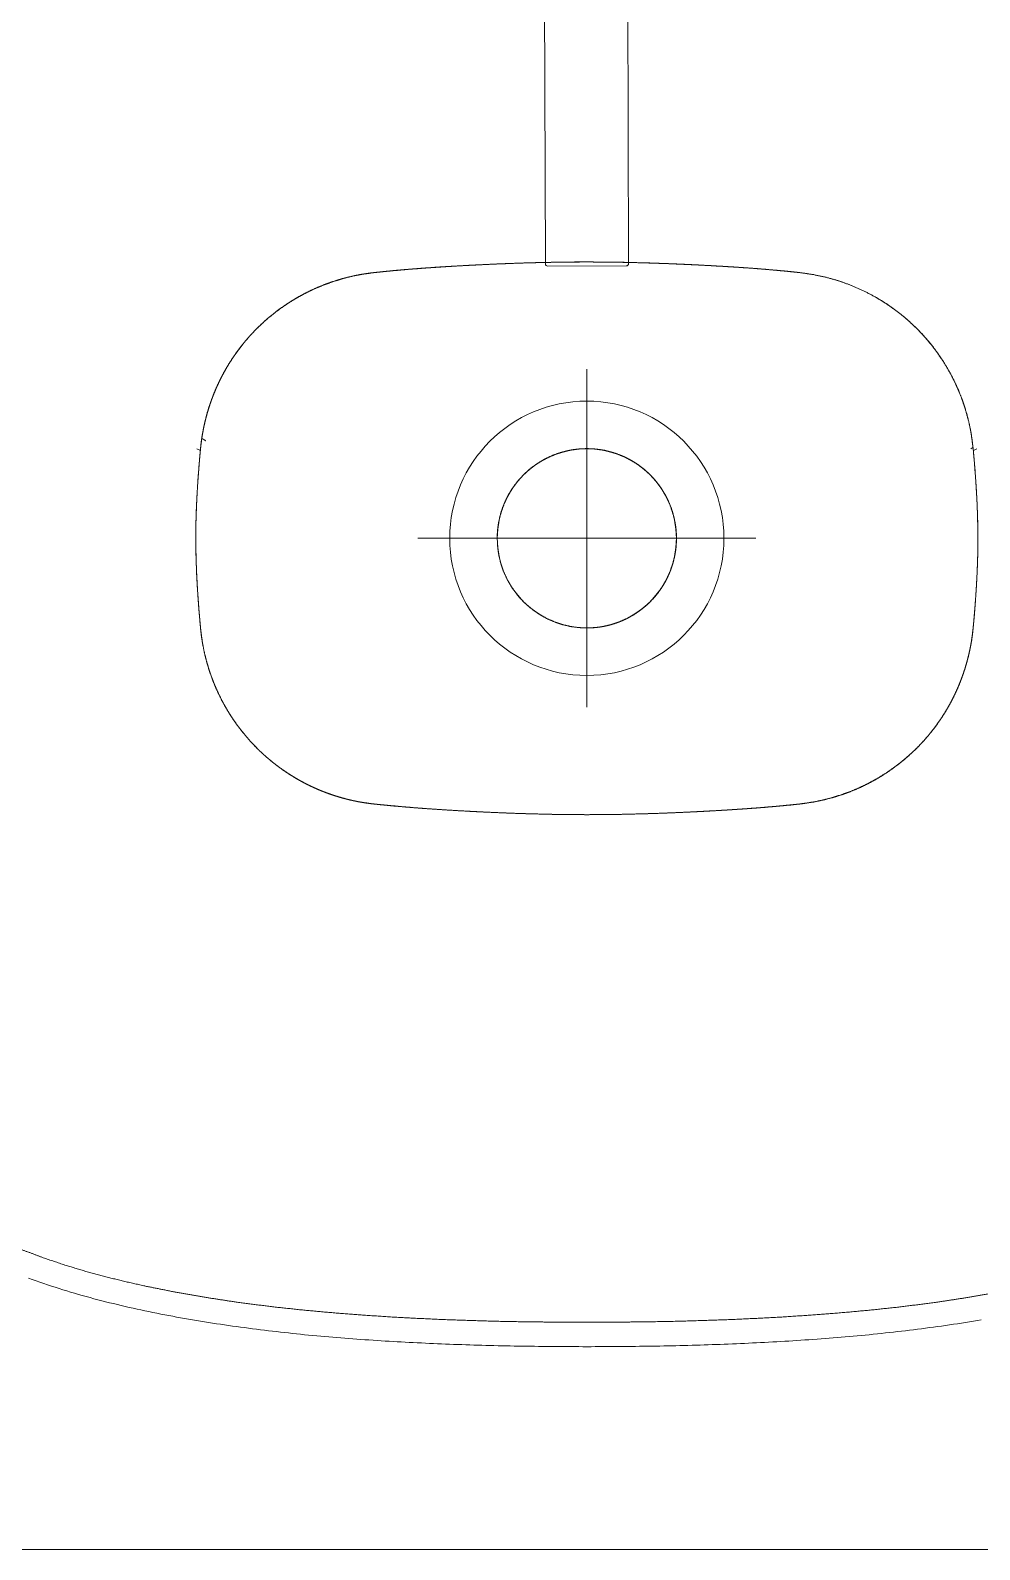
# Model space of a CAD drawing. Header units: millimetres. Extents: x 694231 to 734331, y 4486031 to 4541543.
# Drawn here: x 731352.34 to 731375.73, y 4490061.2 to 4490098.63 of the extents above; entities that cross this region are included whole.
import ezdxf

# ---------------------------------------------------------------- set-up
doc = ezdxf.new("R2010")
doc.units = ezdxf.units.MM
doc.linetypes.add('HIDDEN', pattern=[0.375, 0.25, -0.125])
doc.layers.add('A-DUVAR-HIDDEN', color=34, linetype='HIDDEN')
doc.layers.add('DBM_fin_wall_solid', color=111, linetype='Continuous', lineweight=25)
doc.layers.add('DBM_in_wet_bath', color=144, linetype='Continuous', lineweight=13)

# ---------------------------------------------------------------- blocks, each defined once
blk = doc.blocks.new('BATHSINK')
at = {"layer": 'DBM_in_wet_bath', "ltscale": 2}
for p, q in [((5677.489, -6891.692), (5677.446, -6907.652)), ((5679.539, -6891.704), (5679.496, -6907.658)), ((5679.436, -6907.717), (5677.506, -6907.712)), ((5678.471, -6918.585), (5678.471, -6910.258)), ((5678.473, -6910.897), (5678.473, -6911.06)), ((5668.947, -6912.257), (5668.864, -6912.217)), ((5669.012, -6912.215), (5668.956, -6912.186)), ((5687.999, -6912.257), (5688.083, -6912.217)), ((5682.637, -6914.421), (5674.31, -6914.421)), ((5691.293, -6932.962), (5691.389, -6932.934)), ((5691.389, -6932.934), (5691.484, -6932.904)), ((5691.484, -6932.904), (5691.578, -6932.873)), ((5691.578, -6932.873), (5691.673, -6932.842)), ((5691.673, -6932.842), (5691.767, -6932.811)), ((5691.767, -6932.811), (5691.862, -6932.78)), ((5691.862, -6932.78), (5691.956, -6932.748)), ((5691.956, -6932.748), (5692.05, -6932.714)), ((5692.05, -6932.714), (5692.143, -6932.68)), ((5692.143, -6932.68), (5692.237, -6932.646)), ((5689.948, -6933.322), (5690.045, -6933.299)), ((5690.045, -6933.299), (5690.141, -6933.276)), ((5690.141, -6933.276), (5690.238, -6933.253)), ((5690.238, -6933.253), (5690.335, -6933.229)), ((5690.335, -6933.229), (5690.432, -6933.205)), ((5690.432, -6933.205), (5690.528, -6933.179)), ((5690.528, -6933.179), (5690.624, -6933.154)), ((5690.624, -6933.154), (5690.72, -6933.128)), ((5690.72, -6933.128), (5690.816, -6933.102)), ((5690.816, -6933.102), (5690.912, -6933.076)), ((5690.912, -6933.076), (5691.007, -6933.048)), ((5691.007, -6933.048), (5691.103, -6933.019)), ((5691.103, -6933.019), (5691.198, -6932.991)), ((5691.198, -6932.991), (5691.293, -6932.962)), ((5668.848, -6933.691), (5668.75, -6933.675)), ((5688.094, -6933.691), (5688.192, -6933.675)), ((5688.192, -6933.675), (5688.29, -6933.659)), ((5688.29, -6933.659), (5688.388, -6933.642)), ((5688.388, -6933.642), (5688.486, -6933.624)), ((5688.486, -6933.624), (5688.584, -6933.606)), ((5688.584, -6933.606), (5688.682, -6933.588)), ((5688.682, -6933.588), (5688.78, -6933.569)), ((5688.78, -6933.569), (5688.878, -6933.551)), ((5688.878, -6933.551), (5688.975, -6933.533)), ((5688.975, -6933.533), (5689.073, -6933.514)), ((5689.073, -6933.514), (5689.17, -6933.493)), ((5689.17, -6933.493), (5689.268, -6933.473)), ((5689.268, -6933.473), (5689.365, -6933.452)), ((5689.365, -6933.452), (5689.463, -6933.432)), ((5689.463, -6933.432), (5689.56, -6933.411)), ((5689.56, -6933.411), (5689.657, -6933.39)), ((5689.657, -6933.39), (5689.754, -6933.369)), ((5689.754, -6933.369), (5689.851, -6933.346)), ((5689.851, -6933.346), (5689.948, -6933.322)), ((5668.946, -6933.707), (5668.848, -6933.691)), ((5669.045, -6933.722), (5668.946, -6933.707)), ((5669.143, -6933.738), (5669.045, -6933.722)), ((5669.241, -6933.754), (5669.143, -6933.738)), ((5669.339, -6933.77), (5669.241, -6933.754)), ((5669.438, -6933.785), (5669.339, -6933.77)), ((5669.536, -6933.801), (5669.438, -6933.785)), ((5669.634, -6933.814), (5669.536, -6933.801)), ((5669.733, -6933.828), (5669.634, -6933.814)), ((5669.832, -6933.841), (5669.733, -6933.828)), ((5669.93, -6933.854), (5669.832, -6933.841)), ((5670.029, -6933.867), (5669.93, -6933.854)), ((5670.128, -6933.881), (5670.029, -6933.867)), ((5670.226, -6933.894), (5670.128, -6933.881)), ((5670.325, -6933.907), (5670.226, -6933.894)), ((5670.423, -6933.92), (5670.325, -6933.907)), ((5670.522, -6933.932), (5670.423, -6933.92)), ((5670.621, -6933.943), (5670.522, -6933.932)), ((5670.72, -6933.954), (5670.621, -6933.943)), ((5670.819, -6933.965), (5670.72, -6933.954)), ((5670.918, -6933.976), (5670.819, -6933.965)), ((5671.017, -6933.987), (5670.918, -6933.976)), ((5671.116, -6933.998), (5671.017, -6933.987)), ((5671.215, -6934.009), (5671.116, -6933.998)), ((5671.313, -6934.02), (5671.215, -6934.009)), ((5671.412, -6934.031), (5671.313, -6934.02)), ((5671.512, -6934.04), (5671.412, -6934.031)), ((5671.611, -6934.049), (5671.512, -6934.04)), ((5671.71, -6934.058), (5671.611, -6934.049)), ((5685.232, -6934.058), (5685.331, -6934.049)), ((5685.331, -6934.049), (5685.43, -6934.04)), ((5685.43, -6934.04), (5685.529, -6934.031)), ((5685.529, -6934.031), (5685.628, -6934.02)), ((5685.628, -6934.02), (5685.727, -6934.009)), ((5685.727, -6934.009), (5685.826, -6933.998)), ((5685.826, -6933.998), (5685.925, -6933.987)), ((5685.925, -6933.987), (5686.024, -6933.976)), ((5686.024, -6933.976), (5686.123, -6933.965)), ((5686.123, -6933.965), (5686.222, -6933.954)), ((5686.222, -6933.954), (5686.321, -6933.943)), ((5686.321, -6933.943), (5686.42, -6933.932)), ((5686.42, -6933.932), (5686.518, -6933.92)), ((5686.518, -6933.92), (5686.617, -6933.907)), ((5686.617, -6933.907), (5686.716, -6933.894)), ((5686.716, -6933.894), (5686.814, -6933.881)), ((5686.814, -6933.881), (5686.913, -6933.867)), ((5686.913, -6933.867), (5687.012, -6933.854)), ((5687.012, -6933.854), (5687.11, -6933.841)), ((5687.11, -6933.841), (5687.209, -6933.828)), ((5687.209, -6933.828), (5687.307, -6933.814)), ((5687.307, -6933.814), (5687.406, -6933.801)), ((5687.406, -6933.801), (5687.504, -6933.785)), ((5687.504, -6933.785), (5687.603, -6933.77)), ((5687.603, -6933.77), (5687.701, -6933.754)), ((5687.701, -6933.754), (5687.799, -6933.738)), ((5687.799, -6933.738), (5687.897, -6933.722)), ((5687.897, -6933.722), (5687.996, -6933.707)), ((5687.996, -6933.707), (5688.094, -6933.691)), ((5671.809, -6934.067), (5671.71, -6934.058)), ((5671.908, -6934.076), (5671.809, -6934.067)), ((5672.007, -6934.085), (5671.908, -6934.076)), ((5672.106, -6934.094), (5672.007, -6934.085)), ((5672.205, -6934.103), (5672.106, -6934.094)), ((5672.304, -6934.112), (5672.205, -6934.103)), ((5672.404, -6934.12), (5672.304, -6934.112)), ((5672.503, -6934.128), (5672.404, -6934.12)), ((5672.602, -6934.135), (5672.503, -6934.128)), ((5672.701, -6934.143), (5672.602, -6934.135)), ((5672.8, -6934.15), (5672.701, -6934.143)), ((5672.9, -6934.157), (5672.8, -6934.15)), ((5672.999, -6934.164), (5672.9, -6934.157)), ((5673.098, -6934.171), (5672.999, -6934.164)), ((5673.198, -6934.178), (5673.098, -6934.171)), ((5673.297, -6934.184), (5673.198, -6934.178)), ((5673.396, -6934.191), (5673.297, -6934.184)), ((5673.495, -6934.197), (5673.396, -6934.191)), ((5673.595, -6934.203), (5673.495, -6934.197)), ((5673.694, -6934.208), (5673.595, -6934.203)), ((5673.794, -6934.214), (5673.694, -6934.208)), ((5673.893, -6934.22), (5673.794, -6934.214)), ((5673.992, -6934.225), (5673.893, -6934.22)), ((5674.092, -6934.23), (5673.992, -6934.225)), ((5674.191, -6934.236), (5674.092, -6934.23)), ((5674.29, -6934.241), (5674.191, -6934.236)), ((5674.39, -6934.245), (5674.29, -6934.241)), ((5674.489, -6934.25), (5674.39, -6934.245)), ((5674.589, -6934.255), (5674.489, -6934.25)), ((5674.688, -6934.259), (5674.589, -6934.255)), ((5674.787, -6934.263), (5674.688, -6934.259)), ((5674.887, -6934.267), (5674.787, -6934.263)), ((5674.986, -6934.271), (5674.887, -6934.267)), ((5675.086, -6934.275), (5674.986, -6934.271)), ((5675.185, -6934.279), (5675.086, -6934.275)), ((5675.285, -6934.282), (5675.185, -6934.279)), ((5675.384, -6934.286), (5675.285, -6934.282)), ((5675.484, -6934.289), (5675.384, -6934.286)), ((5675.583, -6934.293), (5675.484, -6934.289)), ((5675.682, -6934.295), (5675.583, -6934.293)), ((5675.782, -6934.298), (5675.682, -6934.295)), ((5675.881, -6934.301), (5675.782, -6934.298)), ((5675.981, -6934.304), (5675.881, -6934.301)), ((5676.08, -6934.306), (5675.981, -6934.304)), ((5676.18, -6934.309), (5676.08, -6934.306)), ((5676.279, -6934.312), (5676.18, -6934.309)), ((5676.379, -6934.314), (5676.279, -6934.312)), ((5676.478, -6934.316), (5676.379, -6934.314)), ((5676.578, -6934.318), (5676.478, -6934.316)), ((5676.677, -6934.32), (5676.578, -6934.318)), ((5676.777, -6934.322), (5676.677, -6934.32)), ((5676.876, -6934.324), (5676.777, -6934.322)), ((5676.976, -6934.325), (5676.876, -6934.324)), ((5677.075, -6934.326), (5676.976, -6934.325)), ((5677.175, -6934.327), (5677.075, -6934.326)), ((5677.274, -6934.328), (5677.175, -6934.327)), ((5677.374, -6934.33), (5677.274, -6934.328)), ((5677.473, -6934.331), (5677.374, -6934.33)), ((5677.573, -6934.332), (5677.473, -6934.331)), ((5677.672, -6934.333), (5677.573, -6934.332)), ((5677.772, -6934.334), (5677.672, -6934.333)), ((5677.871, -6934.334), (5677.772, -6934.334)), ((5677.971, -6934.334), (5677.871, -6934.334)), ((5678.07, -6934.335), (5677.971, -6934.334)), ((5678.17, -6934.335), (5678.07, -6934.335)), ((5678.269, -6934.335), (5678.17, -6934.335)), ((5678.369, -6934.336), (5678.269, -6934.335)), ((5678.468, -6934.336), (5678.369, -6934.336)), ((5678.473, -6934.336), (5678.573, -6934.336)), ((5678.573, -6934.336), (5678.673, -6934.335)), ((5678.673, -6934.335), (5678.772, -6934.335)), ((5678.772, -6934.335), (5678.872, -6934.335)), ((5678.872, -6934.335), (5678.971, -6934.334)), ((5678.971, -6934.334), (5679.071, -6934.334)), ((5679.071, -6934.334), (5679.17, -6934.334)), ((5679.17, -6934.334), (5679.27, -6934.333)), ((5679.27, -6934.333), (5679.369, -6934.332)), ((5679.369, -6934.332), (5679.469, -6934.331)), ((5679.469, -6934.331), (5679.568, -6934.33)), ((5679.568, -6934.33), (5679.668, -6934.328)), ((5679.668, -6934.328), (5679.767, -6934.327)), ((5679.767, -6934.327), (5679.867, -6934.326)), ((5679.867, -6934.326), (5679.966, -6934.325)), ((5679.966, -6934.325), (5680.066, -6934.324)), ((5680.066, -6934.324), (5680.165, -6934.322)), ((5680.165, -6934.322), (5680.265, -6934.32)), ((5680.265, -6934.32), (5680.364, -6934.318)), ((5680.364, -6934.318), (5680.464, -6934.316)), ((5680.464, -6934.316), (5680.563, -6934.314)), ((5680.563, -6934.314), (5680.663, -6934.312)), ((5680.663, -6934.312), (5680.762, -6934.309)), ((5680.762, -6934.309), (5680.862, -6934.306)), ((5680.862, -6934.306), (5680.961, -6934.304)), ((5680.961, -6934.304), (5681.06, -6934.301)), ((5681.06, -6934.301), (5681.16, -6934.298)), ((5681.16, -6934.298), (5681.259, -6934.295)), ((5681.259, -6934.295), (5681.359, -6934.293)), ((5681.359, -6934.293), (5681.458, -6934.289)), ((5681.458, -6934.289), (5681.558, -6934.286)), ((5681.558, -6934.286), (5681.657, -6934.282)), ((5681.657, -6934.282), (5681.757, -6934.279)), ((5681.757, -6934.279), (5681.856, -6934.275)), ((5681.856, -6934.275), (5681.956, -6934.271)), ((5681.956, -6934.271), (5682.055, -6934.267)), ((5682.055, -6934.267), (5682.154, -6934.263)), ((5682.154, -6934.263), (5682.254, -6934.259)), ((5682.254, -6934.259), (5682.353, -6934.255)), ((5682.353, -6934.255), (5682.453, -6934.25)), ((5682.453, -6934.25), (5682.552, -6934.245)), ((5682.552, -6934.245), (5682.652, -6934.241)), ((5682.652, -6934.241), (5682.751, -6934.236)), ((5682.751, -6934.236), (5682.85, -6934.23)), ((5682.85, -6934.23), (5682.95, -6934.225)), ((5682.95, -6934.225), (5683.049, -6934.22)), ((5683.049, -6934.22), (5683.148, -6934.214)), ((5683.148, -6934.214), (5683.248, -6934.208)), ((5683.248, -6934.208), (5683.347, -6934.203)), ((5683.347, -6934.203), (5683.446, -6934.197)), ((5683.446, -6934.197), (5683.546, -6934.191)), ((5683.546, -6934.191), (5683.645, -6934.184)), ((5683.645, -6934.184), (5683.744, -6934.178)), ((5683.744, -6934.178), (5683.844, -6934.171)), ((5683.844, -6934.171), (5683.943, -6934.164)), ((5683.943, -6934.164), (5684.042, -6934.157)), ((5684.042, -6934.157), (5684.141, -6934.15)), ((5684.141, -6934.15), (5684.241, -6934.143)), ((5684.241, -6934.143), (5684.34, -6934.135)), ((5684.34, -6934.135), (5684.439, -6934.128)), ((5684.439, -6934.128), (5684.538, -6934.12)), ((5684.538, -6934.12), (5684.638, -6934.112)), ((5684.638, -6934.112), (5684.737, -6934.103)), ((5684.737, -6934.103), (5684.836, -6934.094)), ((5684.836, -6934.094), (5684.935, -6934.085)), ((5684.935, -6934.085), (5685.034, -6934.076)), ((5685.034, -6934.076), (5685.133, -6934.067)), ((5685.133, -6934.067), (5685.232, -6934.058))]:
    blk.add_line(p, q, dxfattribs=at)
for radius in [3.38, 2.209]:
    blk.add_circle((5678.474, -6914.421), radius, dxfattribs=at)
for centre, radius, start, end in [((5677.506, -6907.652), 0.06, 179.847, 269.847), ((5679.436, -6907.657), 0.06, 269.847, 359.847), ((5678.474, -6914.421), 2.209, 180, 270), ((5678.473, -6914.421), 2.209, 270, 360)]:
    blk.add_arc(centre, radius, start, end, dxfattribs=at)
for points in [[(5673.473, -6907.85), (5673.228, -6907.875)], [(5673.383, -6907.859), (5673.46, -6907.851)], [(5673.46, -6907.851), (5673.536, -6907.843)], [(5673.718, -6907.826), (5673.473, -6907.85)], [(5673.536, -6907.843), (5673.687, -6907.829)], [(5673.687, -6907.829), (5673.838, -6907.815)], [(5673.955, -6907.805), (5673.718, -6907.826)], [(5673.838, -6907.815), (5674.131, -6907.79)], [(5674.192, -6907.785), (5673.955, -6907.805)], [(5674.131, -6907.79), (5674.424, -6907.767)], [(5674.422, -6907.767), (5674.192, -6907.785)], [(5674.652, -6907.751), (5674.422, -6907.767)], [(5674.424, -6907.767), (5674.706, -6907.747)], [(5674.875, -6907.736), (5674.652, -6907.751)], [(5674.706, -6907.747), (5674.989, -6907.729)], [(5675.098, -6907.723), (5674.875, -6907.736)], [(5674.989, -6907.729), (5675.26, -6907.713)], [(5675.316, -6907.711), (5675.098, -6907.723)], [(5675.26, -6907.713), (5675.532, -6907.698)], [(5675.533, -6907.698), (5675.316, -6907.711)], [(5675.532, -6907.698), (5675.533, -6907.698)], [(5675.533, -6907.698), (5675.534, -6907.698)], [(5675.534, -6907.698), (5675.533, -6907.698)], [(5675.534, -6907.698), (5676.513, -6907.653)], [(5675.535, -6907.698), (5675.534, -6907.698)], [(5675.534, -6907.698), (5675.534, -6907.698)], [(5675.906, -6907.678), (5675.535, -6907.698)], [(5675.535, -6907.698), (5675.535, -6907.698)], [(5676.278, -6907.662), (5675.906, -6907.678)], [(5676.646, -6907.648), (5676.278, -6907.662)], [(5676.513, -6907.653), (5677.493, -6907.623)], [(5677.015, -6907.636), (5676.646, -6907.648)], [(5677.743, -6907.619), (5677.015, -6907.636)], [(5677.493, -6907.623), (5678.473, -6907.613)], [(5678.472, -6907.613), (5677.743, -6907.619)], [(5678.473, -6907.613), (5678.472, -6907.613)], [(5678.475, -6907.613), (5678.473, -6907.613)], [(5678.474, -6907.613), (5678.914, -6907.615)], [(5679.203, -6907.619), (5678.475, -6907.613)], [(5678.914, -6907.615), (5679.353, -6907.622)], [(5679.932, -6907.636), (5679.203, -6907.619)], [(5679.353, -6907.622), (5679.792, -6907.632)], [(5679.792, -6907.632), (5680.232, -6907.646)], [(5680.301, -6907.648), (5679.932, -6907.636)], [(5680.232, -6907.646), (5680.671, -6907.663)], [(5680.67, -6907.662), (5680.301, -6907.648)], [(5681.041, -6907.68), (5680.67, -6907.662)], [(5680.671, -6907.663), (5681.11, -6907.683)], [(5681.413, -6907.698), (5681.041, -6907.68)], [(5681.11, -6907.683), (5681.33, -6907.694)], [(5681.33, -6907.694), (5681.549, -6907.706)], [(5681.63, -6907.71), (5681.413, -6907.698)], [(5681.549, -6907.706), (5681.768, -6907.718)], [(5681.848, -6907.723), (5681.63, -6907.71)], [(5681.768, -6907.718), (5681.988, -6907.732)], [(5682.071, -6907.736), (5681.848, -6907.723)], [(5681.988, -6907.732), (5682.207, -6907.746)], [(5682.294, -6907.751), (5682.071, -6907.736)], [(5682.207, -6907.746), (5682.426, -6907.762)], [(5682.524, -6907.767), (5682.294, -6907.751)], [(5682.426, -6907.762), (5682.645, -6907.778)], [(5682.754, -6907.785), (5682.524, -6907.767)], [(5682.645, -6907.778), (5682.864, -6907.795)], [(5682.991, -6907.804), (5682.754, -6907.785)], [(5682.864, -6907.795), (5683.083, -6907.814)], [(5683.228, -6907.826), (5682.991, -6907.804)], [(5683.083, -6907.814), (5683.302, -6907.834)], [(5683.474, -6907.85), (5683.228, -6907.826)], [(5683.302, -6907.834), (5683.411, -6907.844)], [(5683.411, -6907.844), (5683.521, -6907.855)], [(5683.719, -6907.875), (5683.474, -6907.85)], [(5683.521, -6907.855), (5683.575, -6907.861)], [(5671.654, -6908.322), (5671.956, -6908.19)], [(5671.953, -6908.191), (5671.656, -6908.322)], [(5672.261, -6908.08), (5671.953, -6908.191)], [(5671.956, -6908.19), (5672.265, -6908.079)], [(5672.577, -6907.99), (5672.261, -6908.08)], [(5672.265, -6908.079), (5672.582, -6907.99)], [(5672.9, -6907.922), (5672.577, -6907.99)], [(5672.582, -6907.99), (5672.904, -6907.922)], [(5673.227, -6907.876), (5672.9, -6907.922)], [(5672.904, -6907.922), (5673.23, -6907.875)], [(5673.228, -6907.875), (5673.227, -6907.876)], [(5673.228, -6907.875), (5673.228, -6907.875)], [(5673.23, -6907.875), (5673.306, -6907.867)], [(5673.306, -6907.867), (5673.383, -6907.859)], [(5683.575, -6907.861), (5683.63, -6907.866)], [(5683.63, -6907.866), (5683.684, -6907.872)], [(5683.684, -6907.872), (5683.739, -6907.878)], [(5683.928, -6907.905), (5683.719, -6907.875)], [(5683.739, -6907.878), (5683.766, -6907.881)], [(5683.766, -6907.881), (5683.794, -6907.884)], [(5683.794, -6907.884), (5683.984, -6907.911)], [(5684.137, -6907.94), (5683.928, -6907.905)], [(5683.984, -6907.911), (5684.173, -6907.946)], [(5684.342, -6907.984), (5684.137, -6907.94)], [(5684.173, -6907.946), (5684.387, -6907.995)], [(5684.544, -6908.039), (5684.342, -6907.984)], [(5684.387, -6907.995), (5684.599, -6908.053)], [(5684.743, -6908.101), (5684.544, -6908.039)], [(5684.599, -6908.053), (5684.808, -6908.121)], [(5684.939, -6908.172), (5684.743, -6908.101)], [(5684.808, -6908.121), (5685.013, -6908.199)], [(5685.13, -6908.25), (5684.939, -6908.172)], [(5685.013, -6908.199), (5685.215, -6908.286)], [(5671.082, -6908.647), (5671.363, -6908.475)], [(5671.368, -6908.472), (5671.093, -6908.64)], [(5671.363, -6908.475), (5671.654, -6908.322)], [(5671.656, -6908.322), (5671.368, -6908.472)], [(5685.317, -6908.336), (5685.13, -6908.25)], [(5685.215, -6908.286), (5685.413, -6908.382)], [(5685.499, -6908.43), (5685.317, -6908.336)], [(5685.413, -6908.382), (5685.606, -6908.487)], [(5685.677, -6908.531), (5685.499, -6908.43)], [(5685.606, -6908.487), (5685.794, -6908.601)], [(5685.849, -6908.638), (5685.677, -6908.531)], [(5685.794, -6908.601), (5685.976, -6908.723)], [(5670.56, -6909.047), (5670.814, -6908.838)], [(5670.829, -6908.826), (5670.581, -6909.028)], [(5670.814, -6908.838), (5671.082, -6908.647)], [(5671.093, -6908.64), (5670.829, -6908.826)], [(5686.017, -6908.753), (5685.849, -6908.638)], [(5685.976, -6908.723), (5686.153, -6908.854)], [(5686.178, -6908.874), (5686.017, -6908.753)], [(5686.153, -6908.854), (5686.324, -6908.992)], [(5686.334, -6909.001), (5686.178, -6908.874)], [(5670.097, -6909.514), (5670.321, -6909.273)], [(5670.347, -6909.246), (5670.202, -6909.396)], [(5670.321, -6909.273), (5670.56, -6909.047)], [(5670.581, -6909.028), (5670.347, -6909.246)], [(5686.324, -6908.992), (5686.488, -6909.138)], [(5686.483, -6909.134), (5686.334, -6909.001)], [(5686.627, -6909.273), (5686.483, -6909.134)], [(5686.488, -6909.138), (5686.645, -6909.292)], [(5686.702, -6909.351), (5686.627, -6909.273)], [(5686.645, -6909.292), (5686.795, -6909.452)], [(5686.776, -6909.431), (5686.702, -6909.351)], [(5669.933, -6909.715), (5669.81, -6909.883)], [(5669.891, -6909.771), (5670.097, -6909.514)], [(5670.064, -6909.553), (5669.933, -6909.715)], [(5670.202, -6909.396), (5670.064, -6909.553)], [(5686.848, -6909.513), (5686.776, -6909.431)], [(5686.795, -6909.452), (5686.938, -6909.619)], [(5686.918, -6909.596), (5686.848, -6909.513)], [(5686.987, -6909.681), (5686.918, -6909.596)], [(5686.938, -6909.619), (5687.072, -6909.793)], [(5687.053, -6909.768), (5686.987, -6909.681)], [(5669.533, -6910.323), (5669.703, -6910.041)], [(5669.693, -6910.055), (5669.585, -6910.233)], [(5669.81, -6909.883), (5669.693, -6910.055)], [(5669.703, -6910.041), (5669.891, -6909.771)], [(5687.118, -6909.856), (5687.053, -6909.768)], [(5687.072, -6909.793), (5687.199, -6909.972)], [(5687.18, -6909.945), (5687.118, -6909.856)], [(5687.24, -6910.036), (5687.18, -6909.945)], [(5687.199, -6909.972), (5687.318, -6910.158)], [(5687.299, -6910.129), (5687.24, -6910.036)], [(5669.384, -6910.616), (5669.533, -6910.323)], [(5669.484, -6910.415), (5669.391, -6910.601)], [(5669.585, -6910.233), (5669.484, -6910.415)], [(5687.355, -6910.222), (5687.299, -6910.129)], [(5687.318, -6910.158), (5687.427, -6910.348)], [(5687.409, -6910.318), (5687.355, -6910.222)], [(5687.461, -6910.414), (5687.409, -6910.318)], [(5687.427, -6910.348), (5687.528, -6910.543)], [(5687.511, -6910.511), (5687.461, -6910.414)], [(5669.306, -6910.791), (5669.23, -6910.984)], [(5669.255, -6910.919), (5669.384, -6910.616)], [(5669.391, -6910.601), (5669.306, -6910.791)], [(5687.558, -6910.61), (5687.511, -6910.511)], [(5687.528, -6910.543), (5687.62, -6910.743)], [(5687.604, -6910.71), (5687.558, -6910.61)], [(5687.647, -6910.811), (5687.604, -6910.71)], [(5687.62, -6910.743), (5687.703, -6910.946)], [(5687.688, -6910.913), (5687.647, -6910.811)], [(5669.162, -6911.181), (5669.103, -6911.38)], [(5669.147, -6911.23), (5669.255, -6910.919)], [(5669.23, -6910.984), (5669.162, -6911.181)], [(5687.726, -6911.016), (5687.688, -6910.913)], [(5687.703, -6910.946), (5687.776, -6911.153)], [(5687.763, -6911.12), (5687.726, -6911.016)], [(5687.797, -6911.224), (5687.763, -6911.12)], [(5687.776, -6911.153), (5687.84, -6911.364)], [(5687.828, -6911.33), (5687.797, -6911.224)], [(5668.996, -6911.87), (5669.061, -6911.547)], [(5669.052, -6911.581), (5669.01, -6911.785)], [(5669.103, -6911.38), (5669.052, -6911.581)], [(5669.061, -6911.547), (5669.147, -6911.23)], [(5687.857, -6911.436), (5687.828, -6911.33)], [(5687.84, -6911.364), (5687.894, -6911.577)], [(5687.884, -6911.543), (5687.857, -6911.436)], [(5687.909, -6911.65), (5687.884, -6911.543)], [(5687.894, -6911.577), (5687.938, -6911.792)], [(5668.953, -6912.196), (5668.996, -6911.87)], [(5669.01, -6911.785), (5668.979, -6911.99)], [(5687.931, -6911.759), (5687.909, -6911.65)], [(5687.93, -6911.98), (5687.95, -6911.967)], [(5687.95, -6911.867), (5687.931, -6911.759)], [(5687.938, -6911.792), (5687.957, -6911.9)], [(5687.967, -6911.976), (5687.95, -6911.867)], [(5687.957, -6911.9), (5687.973, -6912.009)], [(5668.92, -6912.565), (5668.953, -6912.196)], [(5668.953, -6912.196), (5668.936, -6912.381)], [(5668.979, -6911.99), (5668.953, -6912.196)], [(5677.718, -6912.346), (5677.54, -6912.419)], [(5677.54, -6912.419), (5677.718, -6912.346)], [(5677.833, -6912.307), (5677.628, -6912.381)], [(5677.902, -6912.288), (5677.718, -6912.346)], [(5677.718, -6912.346), (5677.902, -6912.288)], [(5678.042, -6912.254), (5677.833, -6912.307)], [(5678.09, -6912.246), (5677.902, -6912.288)], [(5677.902, -6912.288), (5678.09, -6912.246)], [(5678.148, -6912.236), (5678.042, -6912.254)], [(5678.281, -6912.221), (5678.09, -6912.246)], [(5678.09, -6912.246), (5678.281, -6912.221)], [(5678.256, -6912.223), (5678.148, -6912.236)], [(5678.364, -6912.215), (5678.256, -6912.223)], [(5678.473, -6912.212), (5678.281, -6912.221)], [(5678.281, -6912.221), (5678.473, -6912.212)], [(5678.473, -6912.212), (5678.364, -6912.215)], [(5678.666, -6912.221), (5678.473, -6912.212)], [(5678.583, -6912.215), (5678.473, -6912.212)], [(5678.473, -6912.212), (5678.666, -6912.221)], [(5678.692, -6912.223), (5678.583, -6912.215)], [(5678.857, -6912.246), (5678.666, -6912.221)], [(5678.666, -6912.221), (5678.857, -6912.246)], [(5678.799, -6912.236), (5678.692, -6912.223)], [(5678.905, -6912.255), (5678.799, -6912.236)], [(5679.045, -6912.288), (5678.857, -6912.246)], [(5678.857, -6912.246), (5679.045, -6912.288)], [(5679.115, -6912.307), (5678.905, -6912.255)], [(5679.229, -6912.346), (5679.045, -6912.288)], [(5679.045, -6912.288), (5679.229, -6912.346)], [(5679.321, -6912.381), (5679.115, -6912.307)], [(5679.407, -6912.419), (5679.229, -6912.346)], [(5679.229, -6912.346), (5679.407, -6912.419)], [(5687.864, -6912.022), (5687.93, -6911.98)], [(5687.981, -6912.086), (5687.967, -6911.976)], [(5687.973, -6912.009), (5687.98, -6912.064)], [(5687.98, -6912.064), (5687.986, -6912.118)], [(5687.994, -6912.196), (5687.981, -6912.086)], [(5687.986, -6912.118), (5687.992, -6912.173)], [(5687.992, -6912.173), (5687.997, -6912.227)], [(5688.012, -6912.388), (5687.994, -6912.196)], [(5687.997, -6912.227), (5688.007, -6912.337)], [(5688.007, -6912.337), (5688.017, -6912.446)], [(5668.892, -6912.935), (5668.92, -6912.565)], [(5668.92, -6912.566), (5668.905, -6912.75)], [(5668.936, -6912.381), (5668.92, -6912.566)], [(5677.195, -6912.619), (5677.049, -6912.733)], [(5677.206, -6912.612), (5677.053, -6912.729)], [(5677.053, -6912.729), (5677.206, -6912.612)], [(5677.283, -6912.56), (5677.195, -6912.619)], [(5677.369, -6912.508), (5677.206, -6912.612)], [(5677.206, -6912.612), (5677.369, -6912.508)], [(5677.373, -6912.506), (5677.283, -6912.56)], [(5677.54, -6912.419), (5677.369, -6912.508)], [(5677.369, -6912.508), (5677.54, -6912.419)], [(5677.498, -6912.439), (5677.373, -6912.506)], [(5677.628, -6912.381), (5677.498, -6912.439)], [(5679.49, -6912.46), (5679.321, -6912.381)], [(5679.578, -6912.508), (5679.407, -6912.419)], [(5679.407, -6912.419), (5679.578, -6912.508)], [(5679.65, -6912.552), (5679.49, -6912.46)], [(5679.741, -6912.612), (5679.578, -6912.508)], [(5679.578, -6912.508), (5679.741, -6912.612)], [(5679.738, -6912.61), (5679.65, -6912.552)], [(5679.823, -6912.672), (5679.738, -6912.61)], [(5679.894, -6912.729), (5679.741, -6912.612)], [(5679.741, -6912.612), (5679.894, -6912.729)], [(5679.932, -6912.762), (5679.823, -6912.672)], [(5688.029, -6912.579), (5688.012, -6912.388)], [(5688.017, -6912.446), (5688.026, -6912.556)], [(5688.026, -6912.556), (5688.035, -6912.665)], [(5688.042, -6912.757), (5688.029, -6912.579)], [(5688.035, -6912.665), (5688.067, -6913.104)], [(5668.892, -6912.935), (5668.869, -6913.293)], [(5668.871, -6913.238), (5668.891, -6912.935)], [(5668.905, -6912.75), (5668.892, -6912.935)], [(5676.724, -6913.072), (5676.661, -6913.157)], [(5676.781, -6913.001), (5676.664, -6913.154)], [(5676.664, -6913.154), (5676.781, -6913.001)], [(5676.814, -6912.963), (5676.724, -6913.072)], [(5676.911, -6912.859), (5676.781, -6913.001)], [(5676.781, -6913.001), (5676.911, -6912.859)], [(5676.911, -6912.859), (5676.814, -6912.963)], [(5677.053, -6912.729), (5676.911, -6912.859)], [(5676.911, -6912.859), (5677.053, -6912.729)], [(5677.049, -6912.733), (5676.911, -6912.859)], [(5680.036, -6912.859), (5679.894, -6912.729)], [(5679.894, -6912.729), (5680.036, -6912.859)], [(5680.036, -6912.86), (5679.932, -6912.762)], [(5680.166, -6913.001), (5680.036, -6912.859)], [(5680.036, -6912.859), (5680.166, -6913.001)], [(5680.162, -6912.997), (5680.036, -6912.86)], [(5680.276, -6913.144), (5680.162, -6912.997)], [(5680.283, -6913.154), (5680.166, -6913.001)], [(5680.166, -6913.001), (5680.283, -6913.154)], [(5688.056, -6912.935), (5688.042, -6912.757)], [(5688.067, -6913.111), (5688.056, -6912.935)], [(5668.869, -6913.293), (5668.851, -6913.651)], [(5668.855, -6913.543), (5668.871, -6913.238)], [(5676.511, -6913.406), (5676.433, -6913.576)], [(5676.561, -6913.317), (5676.472, -6913.487)], [(5676.472, -6913.487), (5676.561, -6913.317)], [(5676.603, -6913.245), (5676.511, -6913.406)], [(5676.664, -6913.154), (5676.561, -6913.317)], [(5676.561, -6913.317), (5676.664, -6913.154)], [(5676.661, -6913.157), (5676.603, -6913.245)], [(5680.335, -6913.231), (5680.276, -6913.144)], [(5680.386, -6913.317), (5680.283, -6913.154)], [(5680.283, -6913.154), (5680.386, -6913.317)], [(5680.389, -6913.321), (5680.335, -6913.231)], [(5680.475, -6913.487), (5680.386, -6913.317)], [(5680.386, -6913.317), (5680.475, -6913.487)], [(5680.456, -6913.446), (5680.389, -6913.321)], [(5680.514, -6913.576), (5680.456, -6913.446)], [(5688.067, -6913.104), (5688.092, -6913.543)], [(5688.078, -6913.287), (5688.067, -6913.111)], [(5688.088, -6913.47), (5688.078, -6913.287)], [(5688.097, -6913.652), (5688.088, -6913.47)], [(5668.84, -6913.982), (5668.855, -6913.543)], [(5668.851, -6913.651), (5668.84, -6914.036)], [(5676.359, -6913.781), (5676.307, -6913.99)], [(5676.398, -6913.665), (5676.34, -6913.849)], [(5676.34, -6913.849), (5676.398, -6913.665)], [(5676.433, -6913.576), (5676.359, -6913.781)], [(5676.472, -6913.487), (5676.398, -6913.665)], [(5676.398, -6913.665), (5676.472, -6913.487)], [(5680.549, -6913.665), (5680.475, -6913.487)], [(5680.475, -6913.487), (5680.549, -6913.665)], [(5680.588, -6913.781), (5680.514, -6913.576)], [(5680.607, -6913.849), (5680.549, -6913.665)], [(5680.549, -6913.665), (5680.607, -6913.849)], [(5680.64, -6913.99), (5680.588, -6913.781)], [(5688.092, -6913.543), (5688.107, -6913.982)], [(5688.104, -6913.841), (5688.097, -6913.652)], [(5688.109, -6914.03), (5688.104, -6913.841)], [(5668.834, -6914.421), (5668.84, -6913.982)], [(5668.84, -6914.036), (5668.834, -6914.421)], [(5676.275, -6914.204), (5676.267, -6914.312)], [(5676.298, -6914.037), (5676.273, -6914.229)], [(5676.273, -6914.229), (5676.298, -6914.037)], [(5676.288, -6914.096), (5676.275, -6914.204)], [(5676.307, -6913.99), (5676.288, -6914.096)], [(5676.34, -6913.849), (5676.298, -6914.037)], [(5676.298, -6914.037), (5676.34, -6913.849)], [(5680.649, -6914.037), (5680.607, -6913.849)], [(5680.607, -6913.849), (5680.649, -6914.037)], [(5680.659, -6914.096), (5680.64, -6913.99)], [(5680.674, -6914.229), (5680.649, -6914.037)], [(5680.649, -6914.037), (5680.674, -6914.229)], [(5680.672, -6914.204), (5680.659, -6914.096)], [(5680.68, -6914.312), (5680.672, -6914.204)], [(5688.107, -6913.982), (5688.113, -6914.421)], [(5688.111, -6914.226), (5688.109, -6914.03)], [(5668.84, -6914.861), (5668.834, -6914.421)], [(5668.834, -6914.421), (5668.836, -6914.617)], [(5676.273, -6914.229), (5676.265, -6914.421)], [(5676.265, -6914.421), (5676.273, -6914.229)], [(5676.267, -6914.312), (5676.265, -6914.421)], [(5676.265, -6914.421), (5676.267, -6914.531)], [(5676.274, -6914.625), (5676.265, -6914.421)], [(5676.267, -6914.531), (5676.275, -6914.639)], [(5680.682, -6914.421), (5680.673, -6914.625)], [(5680.682, -6914.421), (5680.674, -6914.229)], [(5680.674, -6914.229), (5680.682, -6914.421)], [(5680.682, -6914.421), (5680.68, -6914.312)], [(5688.107, -6914.806), (5688.113, -6914.421)], [(5688.113, -6914.421), (5688.107, -6914.861)], [(5688.113, -6914.421), (5688.111, -6914.226)], [(5668.836, -6914.617), (5668.838, -6914.813)], [(5668.838, -6914.813), (5668.843, -6915.002)], [(5668.855, -6915.3), (5668.84, -6914.861)], [(5676.302, -6914.828), (5676.274, -6914.625)], [(5676.275, -6914.639), (5676.288, -6914.746)], [(5676.288, -6914.746), (5676.307, -6914.852)], [(5676.349, -6915.026), (5676.302, -6914.828)], [(5676.307, -6914.852), (5676.359, -6915.062)], [(5680.645, -6914.828), (5680.598, -6915.026)], [(5680.673, -6914.625), (5680.645, -6914.828)], [(5688.107, -6914.861), (5688.092, -6915.3)], [(5688.096, -6915.191), (5688.107, -6914.806)], [(5668.843, -6915.002), (5668.85, -6915.191)], [(5668.85, -6915.191), (5668.859, -6915.373)], [(5668.871, -6915.604), (5668.855, -6915.3)], [(5676.414, -6915.22), (5676.349, -6915.026)], [(5676.359, -6915.062), (5676.433, -6915.267)], [(5676.497, -6915.407), (5676.414, -6915.22)], [(5676.433, -6915.267), (5676.491, -6915.397)], [(5680.533, -6915.22), (5680.45, -6915.407)], [(5680.598, -6915.026), (5680.533, -6915.22)], [(5688.092, -6915.3), (5688.076, -6915.604)], [(5688.078, -6915.55), (5688.096, -6915.191)], [(5668.859, -6915.373), (5668.869, -6915.556)], [(5668.869, -6915.556), (5668.88, -6915.732)], [(5668.891, -6915.908), (5668.871, -6915.604)], [(5676.491, -6915.397), (5676.558, -6915.522)], [(5676.596, -6915.585), (5676.497, -6915.407)], [(5676.558, -6915.522), (5676.612, -6915.612)], [(5676.711, -6915.753), (5676.596, -6915.585)], [(5676.612, -6915.612), (5676.671, -6915.699)], [(5676.671, -6915.699), (5676.785, -6915.846)], [(5680.351, -6915.585), (5680.236, -6915.753)], [(5680.45, -6915.407), (5680.351, -6915.585)], [(5688.055, -6915.908), (5688.078, -6915.55)], [(5688.076, -6915.604), (5688.056, -6915.908)], [(5668.88, -6915.732), (5668.891, -6915.908)], [(5668.901, -6916.043), (5668.891, -6915.908)], [(5668.891, -6915.908), (5668.905, -6916.086)], [(5668.912, -6916.177), (5668.901, -6916.043)], [(5668.905, -6916.086), (5668.918, -6916.263)], [(5676.842, -6915.91), (5676.711, -6915.753)], [(5676.785, -6915.846), (5676.911, -6915.983)], [(5676.986, -6916.055), (5676.842, -6915.91)], [(5676.911, -6915.983), (5677.015, -6916.081)], [(5677.144, -6916.185), (5676.986, -6916.055)], [(5677.015, -6916.081), (5677.125, -6916.171)], [(5679.961, -6916.055), (5679.803, -6916.185)], [(5680.105, -6915.91), (5679.961, -6916.055)], [(5680.236, -6915.753), (5680.105, -6915.91)], [(5688.055, -6915.908), (5688.027, -6916.277)], [(5688.042, -6916.092), (5688.055, -6915.908)], [(5668.921, -6916.287), (5668.912, -6916.177)], [(5668.918, -6916.263), (5668.935, -6916.455)], [(5668.93, -6916.396), (5668.921, -6916.287)], [(5668.94, -6916.506), (5668.93, -6916.396)], [(5668.935, -6916.455), (5668.953, -6916.646)], [(5677.125, -6916.171), (5677.21, -6916.233)], [(5677.312, -6916.3), (5677.144, -6916.185)], [(5677.21, -6916.233), (5677.298, -6916.292)], [(5677.298, -6916.292), (5677.459, -6916.383)], [(5677.49, -6916.399), (5677.312, -6916.3)], [(5677.459, -6916.383), (5677.628, -6916.462)], [(5677.677, -6916.481), (5677.49, -6916.399)], [(5677.628, -6916.462), (5677.71, -6916.494)], [(5679.457, -6916.399), (5679.27, -6916.481)], [(5679.635, -6916.3), (5679.457, -6916.399)], [(5679.803, -6916.185), (5679.635, -6916.3)], [(5688.027, -6916.277), (5687.994, -6916.646)], [(5687.994, -6916.646), (5688.011, -6916.462)], [(5688.011, -6916.462), (5688.027, -6916.277)], [(5688.027, -6916.277), (5688.042, -6916.092)], [(5668.95, -6916.615), (5668.94, -6916.506)], [(5668.951, -6916.631), (5668.95, -6916.615)], [(5668.953, -6916.646), (5668.951, -6916.631)], [(5668.957, -6916.685), (5668.953, -6916.646)], [(5668.953, -6916.646), (5668.966, -6916.757)], [(5668.961, -6916.724), (5668.957, -6916.685)], [(5668.967, -6916.779), (5668.961, -6916.724)], [(5668.966, -6916.757), (5668.98, -6916.866)], [(5668.974, -6916.833), (5668.967, -6916.779)], [(5668.99, -6916.942), (5668.974, -6916.833)], [(5677.87, -6916.546), (5677.677, -6916.481)], [(5677.71, -6916.494), (5677.792, -6916.523)], [(5677.792, -6916.523), (5677.916, -6916.559)], [(5678.068, -6916.593), (5677.87, -6916.546)], [(5677.916, -6916.559), (5678.043, -6916.588)], [(5678.043, -6916.588), (5678.149, -6916.607)], [(5678.27, -6916.621), (5678.068, -6916.593)], [(5678.149, -6916.607), (5678.256, -6916.62)], [(5678.256, -6916.62), (5678.364, -6916.628)], [(5678.473, -6916.63), (5678.27, -6916.621)], [(5678.364, -6916.628), (5678.473, -6916.63)], [(5678.677, -6916.621), (5678.473, -6916.63)], [(5678.879, -6916.593), (5678.677, -6916.621)], [(5679.077, -6916.546), (5678.879, -6916.593)], [(5679.27, -6916.481), (5679.077, -6916.546)], [(5687.968, -6916.853), (5687.994, -6916.646)], [(5687.977, -6916.802), (5687.97, -6916.854)], [(5687.983, -6916.75), (5687.977, -6916.802)], [(5687.989, -6916.698), (5687.983, -6916.75)], [(5687.994, -6916.646), (5687.989, -6916.698)], [(5668.98, -6916.866), (5668.997, -6916.976)], [(5669.009, -6917.051), (5668.99, -6916.942)], [(5668.997, -6916.976), (5669.016, -6917.084)], [(5669.07, -6917.337), (5669.009, -6917.051)], [(5669.016, -6917.084), (5669.038, -6917.193)], [(5669.038, -6917.193), (5669.063, -6917.3)], [(5687.895, -6917.261), (5687.937, -6917.058)], [(5687.937, -6917.059), (5687.895, -6917.263)], [(5687.937, -6917.058), (5687.968, -6916.853)], [(5687.946, -6917.008), (5687.937, -6917.059)], [(5687.954, -6916.957), (5687.946, -6917.008)], [(5687.962, -6916.905), (5687.954, -6916.957)], [(5687.97, -6916.854), (5687.962, -6916.905)], [(5669.063, -6917.3), (5669.09, -6917.407)], [(5669.149, -6917.619), (5669.07, -6917.337)], [(5669.09, -6917.407), (5669.119, -6917.514)], [(5669.119, -6917.514), (5669.15, -6917.619)], [(5687.844, -6917.465), (5687.784, -6917.665)], [(5687.785, -6917.662), (5687.844, -6917.463)], [(5687.844, -6917.463), (5687.895, -6917.261)], [(5687.895, -6917.263), (5687.844, -6917.465)], [(5669.244, -6917.896), (5669.149, -6917.619)], [(5669.15, -6917.619), (5669.184, -6917.724)], [(5669.184, -6917.724), (5669.221, -6917.828)], [(5669.221, -6917.828), (5669.259, -6917.93)], [(5669.327, -6918.1), (5669.244, -6917.896)], [(5669.259, -6917.93), (5669.3, -6918.032)], [(5687.716, -6917.862), (5687.639, -6918.055)], [(5687.641, -6918.052), (5687.717, -6917.858)], [(5687.784, -6917.665), (5687.716, -6917.862)], [(5687.717, -6917.858), (5687.785, -6917.662)], [(5669.3, -6918.032), (5669.343, -6918.133)], [(5669.419, -6918.299), (5669.327, -6918.1)], [(5669.343, -6918.133), (5669.389, -6918.233)], [(5669.389, -6918.233), (5669.436, -6918.332)], [(5669.52, -6918.495), (5669.419, -6918.299)], [(5669.436, -6918.332), (5669.486, -6918.429)], [(5687.554, -6918.245), (5687.429, -6918.492)], [(5687.463, -6918.428), (5687.556, -6918.242)], [(5687.639, -6918.055), (5687.554, -6918.245)], [(5687.556, -6918.242), (5687.641, -6918.052)], [(5669.486, -6918.429), (5669.538, -6918.526)], [(5669.629, -6918.685), (5669.52, -6918.495)], [(5669.538, -6918.526), (5669.592, -6918.621)], [(5669.592, -6918.621), (5669.649, -6918.715)], [(5669.748, -6918.87), (5669.629, -6918.685)], [(5687.254, -6918.787), (5687.362, -6918.61)], [(5687.429, -6918.492), (5687.289, -6918.731)], [(5687.362, -6918.61), (5687.463, -6918.428)], [(5669.649, -6918.715), (5669.707, -6918.807)], [(5669.707, -6918.807), (5669.767, -6918.898)], [(5669.874, -6919.05), (5669.748, -6918.87)], [(5669.767, -6918.898), (5669.83, -6918.987)], [(5669.83, -6918.987), (5669.894, -6919.075)], [(5670.009, -6919.223), (5669.874, -6919.05)], [(5669.894, -6919.075), (5669.96, -6919.162)], [(5687.136, -6918.962), (5686.97, -6919.184)], [(5687.014, -6919.128), (5687.137, -6918.96)], [(5687.289, -6918.731), (5687.136, -6918.962)], [(5687.137, -6918.96), (5687.254, -6918.787)], [(5669.96, -6919.162), (5670.029, -6919.247)], [(5670.152, -6919.391), (5670.009, -6919.223)], [(5670.029, -6919.247), (5670.099, -6919.33)], [(5670.099, -6919.33), (5670.171, -6919.412)], [(5670.302, -6919.551), (5670.152, -6919.391)], [(5670.171, -6919.412), (5670.245, -6919.491)], [(5686.791, -6919.395), (5686.6, -6919.596)], [(5686.6, -6919.596), (5686.745, -6919.446)], [(5686.745, -6919.446), (5686.883, -6919.29)], [(5686.97, -6919.184), (5686.791, -6919.395)], [(5686.883, -6919.29), (5687.014, -6919.128)], [(5670.245, -6919.491), (5670.32, -6919.57)], [(5670.459, -6919.704), (5670.302, -6919.551)], [(5670.32, -6919.57), (5670.464, -6919.709)], [(5670.623, -6919.85), (5670.459, -6919.704)], [(5670.464, -6919.709), (5670.613, -6919.841)], [(5686.402, -6919.783), (5686.193, -6919.958)], [(5686.285, -6919.883), (5686.366, -6919.814)], [(5686.366, -6919.814), (5686.446, -6919.743)], [(5686.6, -6919.596), (5686.402, -6919.783)], [(5686.446, -6919.743), (5686.524, -6919.671)], [(5686.524, -6919.671), (5686.6, -6919.596)], [(5670.613, -6919.841), (5670.769, -6919.969)], [(5670.794, -6919.989), (5670.623, -6919.85)], [(5670.769, -6919.969), (5670.931, -6920.09)], [(5670.971, -6920.119), (5670.794, -6919.989)], [(5670.931, -6920.09), (5671.098, -6920.205)], [(5671.153, -6920.242), (5670.971, -6920.119)], [(5671.098, -6920.205), (5671.271, -6920.312)], [(5685.764, -6920.26), (5685.855, -6920.202)], [(5685.974, -6920.121), (5685.803, -6920.236)], [(5685.855, -6920.202), (5685.944, -6920.142)], [(5685.944, -6920.142), (5686.031, -6920.08)], [(5686.193, -6919.958), (5685.974, -6920.121)], [(5686.031, -6920.08), (5686.117, -6920.016)], [(5686.117, -6920.016), (5686.202, -6919.951)], [(5686.202, -6919.951), (5686.285, -6919.883)], [(5671.341, -6920.356), (5671.153, -6920.242)], [(5671.271, -6920.312), (5671.449, -6920.413)], [(5671.534, -6920.461), (5671.341, -6920.356)], [(5671.449, -6920.413), (5671.631, -6920.507)], [(5671.732, -6920.557), (5671.534, -6920.461)], [(5671.631, -6920.507), (5671.818, -6920.593)], [(5671.934, -6920.644), (5671.732, -6920.557)], [(5685.158, -6920.583), (5685.053, -6920.628)], [(5685.094, -6920.61), (5685.193, -6920.567)], [(5685.262, -6920.535), (5685.158, -6920.583)], [(5685.193, -6920.567), (5685.291, -6920.521)], [(5685.355, -6920.49), (5685.262, -6920.535)], [(5685.291, -6920.521), (5685.389, -6920.473)], [(5685.448, -6920.443), (5685.355, -6920.49)], [(5685.389, -6920.473), (5685.484, -6920.423)], [(5685.538, -6920.394), (5685.448, -6920.443)], [(5685.484, -6920.423), (5685.579, -6920.371)], [(5685.628, -6920.343), (5685.538, -6920.394)], [(5685.579, -6920.371), (5685.672, -6920.317)], [(5685.803, -6920.236), (5685.628, -6920.343)], [(5685.672, -6920.317), (5685.764, -6920.26)], [(5671.818, -6920.593), (5672.009, -6920.671)], [(5672.139, -6920.721), (5671.934, -6920.644)], [(5672.009, -6920.671), (5672.205, -6920.742)], [(5672.348, -6920.789), (5672.139, -6920.721)], [(5672.205, -6920.742), (5672.403, -6920.804)], [(5672.613, -6920.861), (5672.348, -6920.789)], [(5672.403, -6920.804), (5672.606, -6920.858)], [(5672.606, -6920.858), (5672.811, -6920.903)], [(5672.882, -6920.918), (5672.613, -6920.861)], [(5672.811, -6920.903), (5673.019, -6920.938)], [(5673.153, -6920.958), (5672.882, -6920.918)], [(5673.019, -6920.938), (5673.228, -6920.967)], [(5683.919, -6920.94), (5683.719, -6920.967)], [(5683.719, -6920.967), (5683.828, -6920.954)], [(5683.828, -6920.954), (5683.938, -6920.939)], [(5684.119, -6920.908), (5683.919, -6920.94)], [(5683.938, -6920.939), (5684.047, -6920.921)], [(5684.047, -6920.921), (5684.155, -6920.901)], [(5684.317, -6920.866), (5684.119, -6920.908)], [(5684.155, -6920.901), (5684.263, -6920.878)], [(5684.263, -6920.878), (5684.37, -6920.852)], [(5684.513, -6920.814), (5684.317, -6920.866)], [(5684.37, -6920.852), (5684.476, -6920.825)], [(5684.476, -6920.825), (5684.581, -6920.795)], [(5684.678, -6920.765), (5684.513, -6920.814)], [(5684.581, -6920.795), (5684.685, -6920.763)], [(5684.841, -6920.71), (5684.678, -6920.765)], [(5684.685, -6920.763), (5684.789, -6920.728)], [(5684.789, -6920.728), (5684.892, -6920.691)], [(5684.895, -6920.69), (5684.841, -6920.71)], [(5684.892, -6920.691), (5684.993, -6920.652)], [(5684.948, -6920.67), (5684.895, -6920.69)], [(5685.001, -6920.649), (5684.948, -6920.67)], [(5684.993, -6920.652), (5685.094, -6920.61)], [(5685.053, -6920.628), (5685.001, -6920.649)], [(5673.18, -6920.962), (5673.153, -6920.958)], [(5673.208, -6920.965), (5673.18, -6920.962)], [(5673.228, -6920.967), (5673.208, -6920.965)], [(5673.273, -6920.972), (5673.228, -6920.967)], [(5673.228, -6920.967), (5673.473, -6920.993)], [(5673.317, -6920.976), (5673.273, -6920.972)], [(5673.372, -6920.982), (5673.317, -6920.976)], [(5673.426, -6920.987), (5673.372, -6920.982)], [(5673.536, -6920.998), (5673.426, -6920.987)], [(5673.473, -6920.993), (5673.719, -6921.017)], [(5673.645, -6921.009), (5673.536, -6920.998)], [(5673.864, -6921.028), (5673.645, -6921.009)], [(5673.719, -6921.017), (5673.956, -6921.038)], [(5674.083, -6921.047), (5673.864, -6921.028)], [(5673.956, -6921.038), (5674.193, -6921.058)], [(5674.302, -6921.065), (5674.083, -6921.047)], [(5674.193, -6921.058), (5674.423, -6921.075)], [(5674.521, -6921.081), (5674.302, -6921.065)], [(5674.423, -6921.075), (5674.653, -6921.091)], [(5674.74, -6921.096), (5674.521, -6921.081)], [(5674.653, -6921.091), (5674.876, -6921.106)], [(5674.959, -6921.111), (5674.74, -6921.096)], [(5674.876, -6921.106), (5675.099, -6921.12)], [(5675.247, -6921.128), (5674.959, -6921.111)], [(5675.099, -6921.12), (5675.317, -6921.132)], [(5675.534, -6921.144), (5675.247, -6921.128)], [(5675.317, -6921.132), (5675.534, -6921.144)], [(5675.686, -6921.152), (5675.534, -6921.144)], [(5675.534, -6921.144), (5675.906, -6921.163)], [(5675.837, -6921.16), (5675.686, -6921.152)], [(5676.276, -6921.18), (5675.837, -6921.16)], [(5675.906, -6921.163), (5676.277, -6921.18)], [(5676.715, -6921.197), (5676.276, -6921.18)], [(5676.277, -6921.18), (5676.646, -6921.195)], [(5676.646, -6921.195), (5677.015, -6921.207)], [(5677.154, -6921.21), (5676.715, -6921.197)], [(5677.015, -6921.207), (5677.743, -6921.224)], [(5677.594, -6921.221), (5677.154, -6921.21)], [(5678.033, -6921.227), (5677.594, -6921.221)], [(5677.743, -6921.224), (5678.472, -6921.23)], [(5678.473, -6921.23), (5678.033, -6921.227)], [(5678.472, -6921.23), (5678.473, -6921.23)], [(5678.474, -6921.23), (5678.472, -6921.23)], [(5678.473, -6921.23), (5678.475, -6921.23)], [(5678.914, -6921.227), (5678.474, -6921.23)], [(5678.475, -6921.23), (5679.204, -6921.224)], [(5679.353, -6921.221), (5678.914, -6921.227)], [(5679.204, -6921.224), (5679.932, -6921.207)], [(5679.793, -6921.21), (5679.353, -6921.221)], [(5680.232, -6921.197), (5679.793, -6921.21)], [(5679.932, -6921.207), (5680.301, -6921.195)], [(5680.671, -6921.18), (5680.232, -6921.197)], [(5680.301, -6921.195), (5680.67, -6921.18)], [(5680.67, -6921.18), (5681.041, -6921.163)], [(5681.11, -6921.16), (5680.671, -6921.18)], [(5681.041, -6921.163), (5681.413, -6921.144)], [(5681.261, -6921.152), (5681.11, -6921.16)], [(5681.413, -6921.144), (5681.261, -6921.152)], [(5681.413, -6921.144), (5681.972, -6921.112)], [(5681.7, -6921.128), (5681.413, -6921.144)], [(5681.988, -6921.111), (5681.7, -6921.128)], [(5681.972, -6921.112), (5682.531, -6921.074)], [(5682.207, -6921.096), (5681.988, -6921.111)], [(5682.426, -6921.081), (5682.207, -6921.096)], [(5682.645, -6921.065), (5682.426, -6921.081)], [(5682.531, -6921.074), (5683.125, -6921.023)], [(5682.864, -6921.047), (5682.645, -6921.065)], [(5683.083, -6921.028), (5682.864, -6921.047)], [(5683.302, -6921.009), (5683.083, -6921.028)], [(5683.125, -6921.023), (5683.719, -6920.967)], [(5683.411, -6920.998), (5683.302, -6921.009)], [(5683.521, -6920.987), (5683.411, -6920.998)], [(5683.575, -6920.982), (5683.521, -6920.987)], [(5683.63, -6920.976), (5683.575, -6920.982)], [(5683.674, -6920.972), (5683.63, -6920.976)], [(5683.719, -6920.967), (5683.674, -6920.972)], [(5691.37, -6932.315), (5691.908, -6932.132)], [(5691.908, -6932.132), (5692.439, -6931.931)], [(5690.389, -6932.599), (5690.881, -6932.463)], [(5690.881, -6932.463), (5691.37, -6932.315)], [(5688.641, -6932.987), (5689.396, -6932.835)], [(5689.396, -6932.835), (5689.894, -6932.722)], [(5689.894, -6932.722), (5690.389, -6932.599)], [(5669.059, -6933.12), (5668.301, -6932.987)], [(5669.821, -6933.236), (5669.059, -6933.12)], [(5670.319, -6933.302), (5669.821, -6933.236)], [(5670.817, -6933.363), (5670.319, -6933.302)], [(5686.125, -6933.363), (5686.623, -6933.302)], [(5686.623, -6933.302), (5687.121, -6933.236)], [(5687.121, -6933.236), (5687.882, -6933.12)], [(5687.882, -6933.12), (5688.641, -6932.987)], [(5671.355, -6933.421), (5670.817, -6933.363)], [(5671.894, -6933.473), (5671.355, -6933.421)], [(5672.472, -6933.522), (5671.894, -6933.473)], [(5673.051, -6933.565), (5672.472, -6933.522)], [(5673.669, -6933.605), (5673.051, -6933.565)], [(5674.287, -6933.638), (5673.669, -6933.605)], [(5674.944, -6933.668), (5674.287, -6933.638)], [(5675.602, -6933.691), (5674.944, -6933.668)], [(5681.34, -6933.691), (5681.997, -6933.668)], [(5681.997, -6933.668), (5682.655, -6933.638)], [(5682.655, -6933.638), (5683.273, -6933.605)], [(5683.273, -6933.605), (5683.891, -6933.565)], [(5683.891, -6933.565), (5684.47, -6933.522)], [(5684.47, -6933.522), (5685.048, -6933.473)], [(5685.048, -6933.473), (5685.587, -6933.421)], [(5685.587, -6933.421), (5686.125, -6933.363)], [(5676.299, -6933.711), (5675.602, -6933.691)], [(5676.996, -6933.724), (5676.299, -6933.711)], [(5677.732, -6933.731), (5676.996, -6933.724)], [(5678.468, -6933.735), (5677.732, -6933.731)], [(5678.474, -6933.735), (5679.21, -6933.731)], [(5679.21, -6933.731), (5679.946, -6933.724)], [(5679.946, -6933.724), (5680.643, -6933.711)], [(5680.643, -6933.711), (5681.34, -6933.691)]]:
    blk.add_open_spline(points, degree=1, dxfattribs=at)
for points, knots in [([(5678.473, -6911.038), (5678.473, -6911.008), (5678.473, -6910.976), (5678.473, -6910.942), (5678.473, -6910.906), (5678.473, -6910.87), (5678.473, -6910.832), (5678.473, -6910.795), (5678.473, -6910.757)], [0, 0, 0.107147, 0.221621, 0.342351, 0.46838, 0.598467, 0.731316, 0.865573, 1, 1]), ([(5678.473, -6910.757), (5678.473, -6910.795), (5678.473, -6910.832), (5678.473, -6910.87), (5678.473, -6910.906), (5678.473, -6910.942), (5678.473, -6910.976), (5678.473, -6911.008), (5678.473, -6911.038)], [0, 0, 0.134427, 0.268684, 0.401533, 0.53162, 0.657649, 0.778379, 0.892853, 1, 1])]:
    blk.add_open_spline(points, degree=1, knots=knots, dxfattribs=at)
blk = doc.blocks.new('dfföfgöbwfbgw')
at = {"layer": 'DBM_in_wet_bath', "ltscale": 2}
blk.add_lwpolyline([(18980.251, 17467.483), (18980.251, 17412.483), (18898.188, 17412.483), (18898.188, 17467.483)], close=True, dxfattribs=at)
at = {"layer": 'A-DUVAR-HIDDEN', "color": 152, "lineweight": 80, "true_color": 0x2776bb, "xscale": -1}
blk.add_blockref('BATHSINK', (24613.799, 24351.818), dxfattribs=at)

msp = doc.modelspace()

# ---------------------------------------------------------------- block references
at = {"layer": 'DBM_fin_wall_solid'}
msp.add_blockref('dfföfgöbwfbgw', (712430.726, 4472648.717), dxfattribs=at)

doc.saveas('drawing.dxf')
